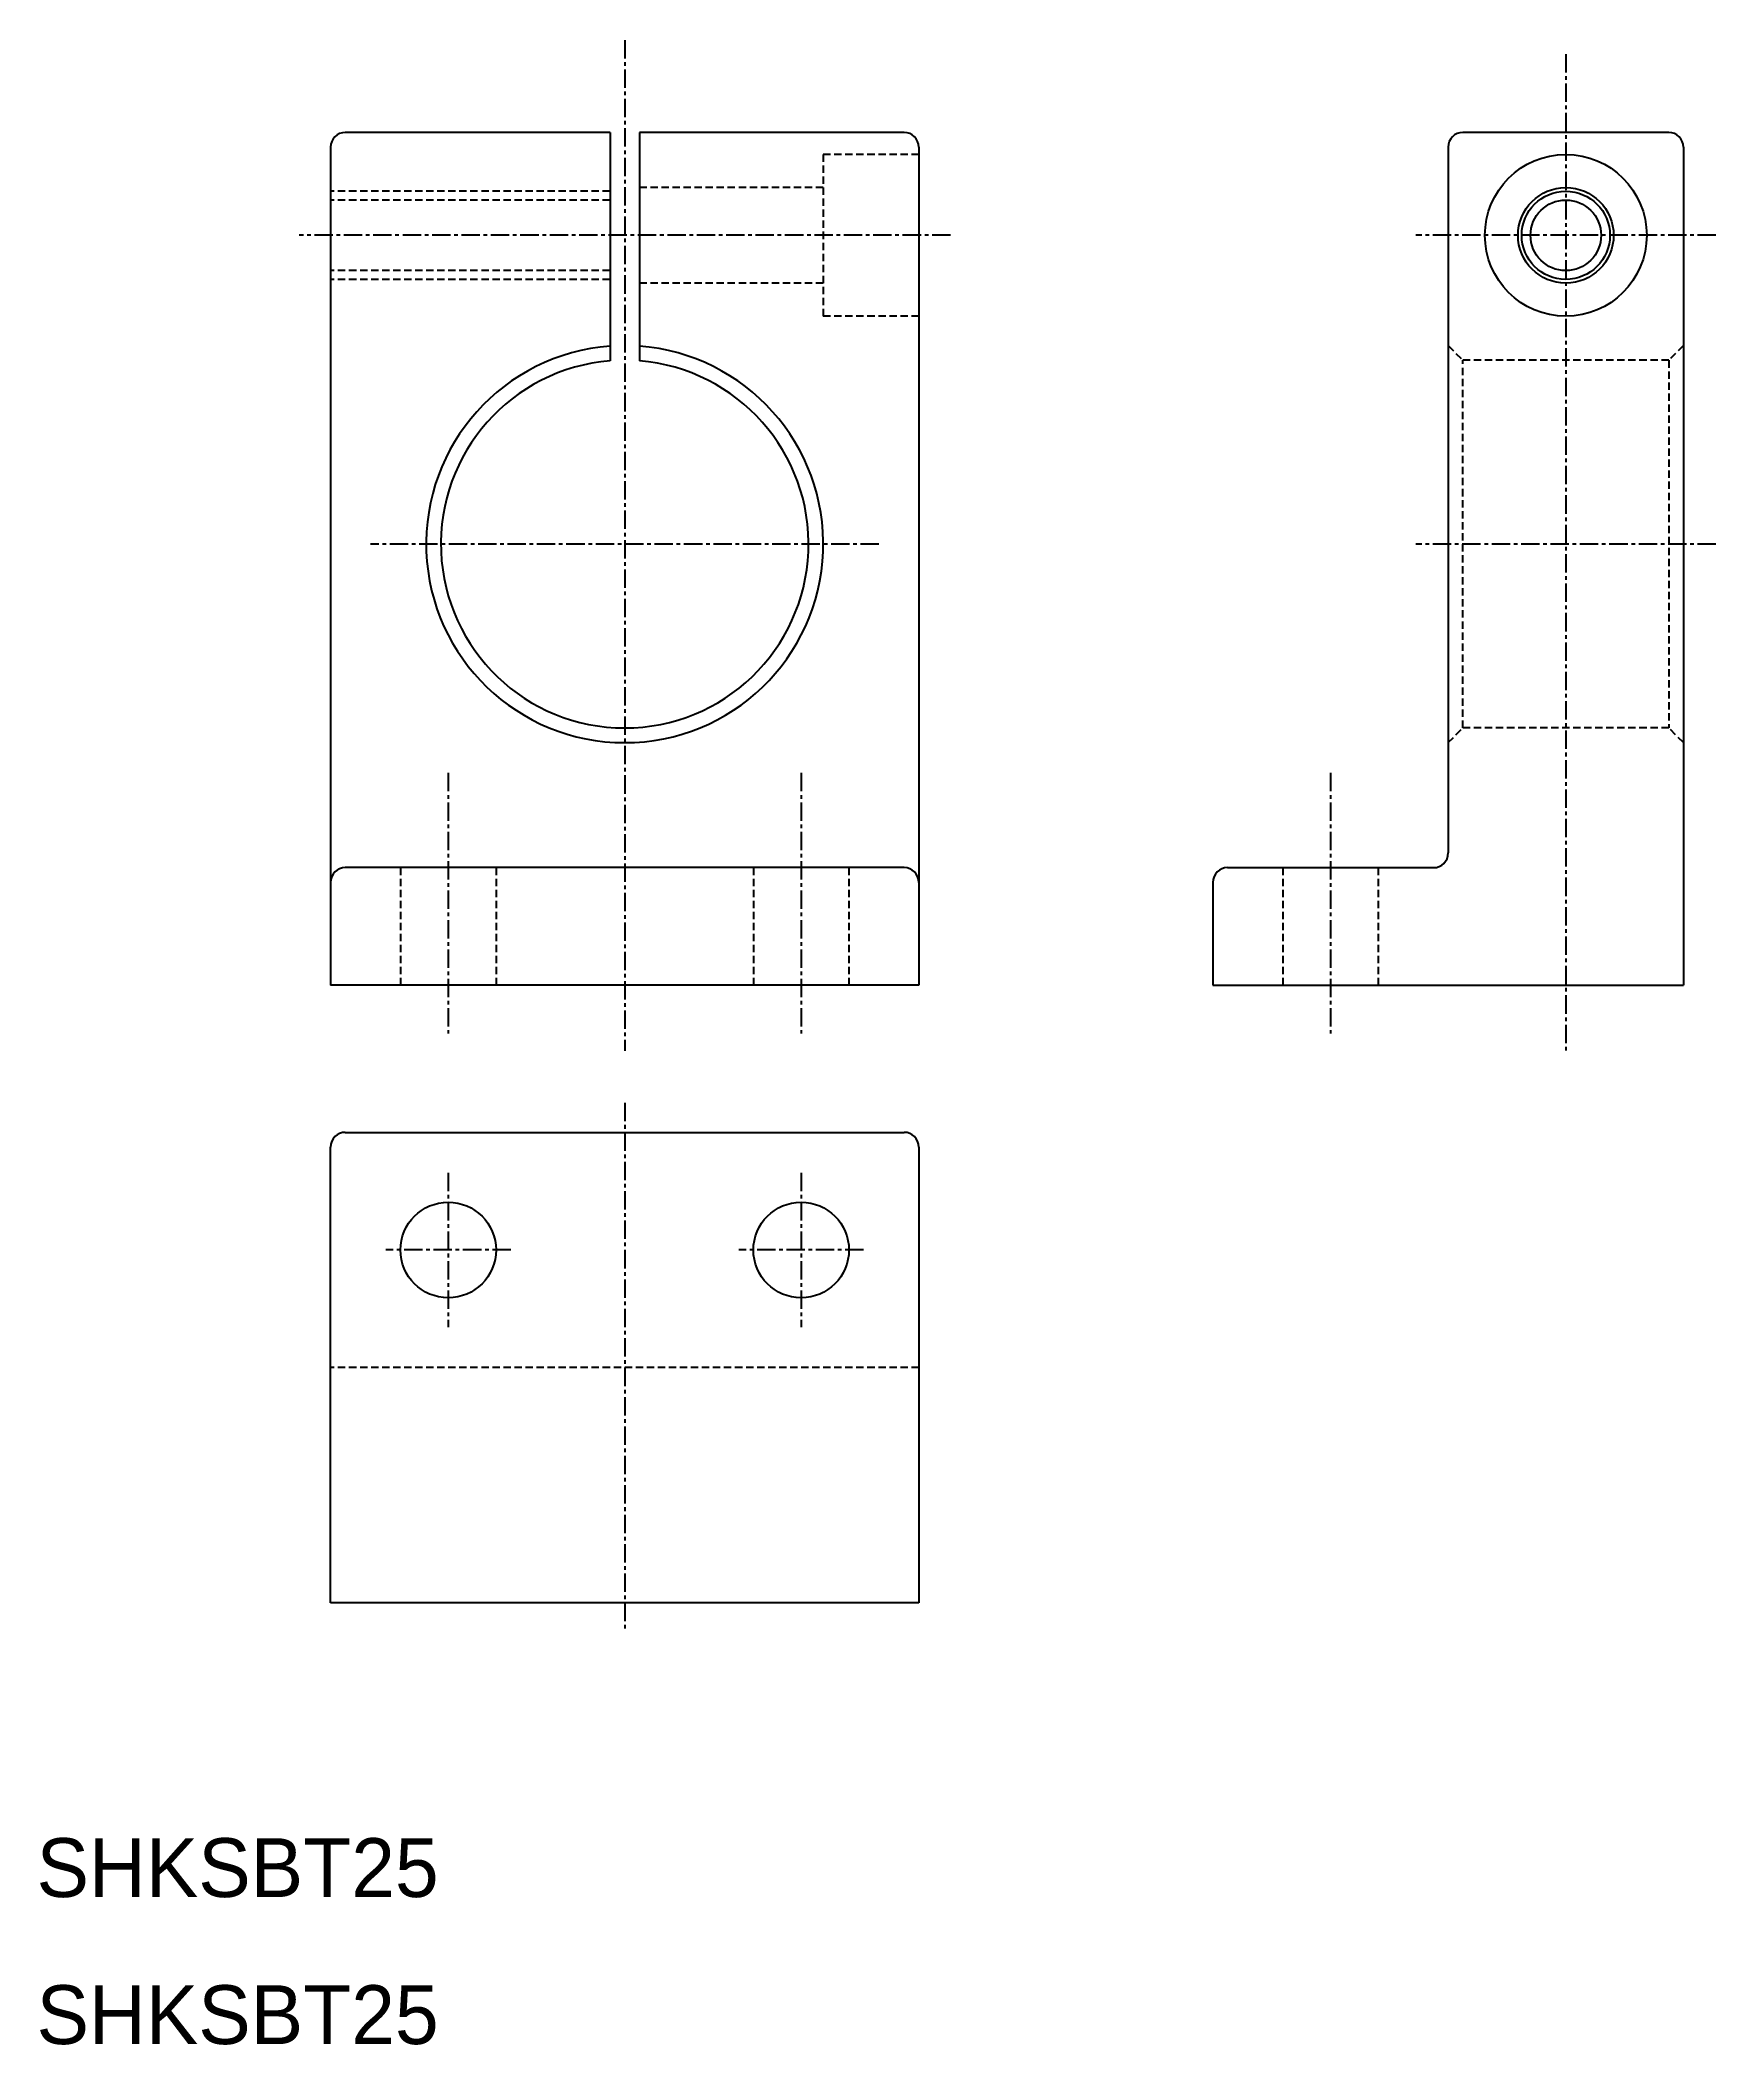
# Model space of a CAD drawing. Extents: x 10 to 124, y 10 to 146.
import ezdxf

# ---------------------------------------------------------------- set-up
doc = ezdxf.new("R2010")
doc.units = 0
doc.linetypes.add('CENTER', pattern=[2, 1.25, -0.25, 0.25, -0.25])
doc.linetypes.add('DASHED', pattern=[0.75, 0.5, -0.25])
doc.layers.get('0').update_dxf_attribs({"linetype": 'CONTINUOUS'})
doc.layers.add('CENTER', color=1, linetype='CENTER')

msp = doc.modelspace()

# ---------------------------------------------------------------- linework, layer by layer
at = {"color": 7, "linetype": 'CONTINUOUS'}
for p, q in [((49, 140), (31, 140)), ((49, 140), (49, 124.46)), ((51, 140), (51, 124.46)), ((69, 140), (51, 140)), ((121, 140), (107, 140)), ((30, 139), (30, 82)), ((70, 139), (70, 82)), ((106, 139), (106, 91)), ((122, 139), (122, 82)), ((69, 90), (31, 90)), ((91, 90), (105, 90)), ((90, 89), (90, 82)), ((70, 82), (30, 82)), ((90, 82), (122, 82)), ((30, 40), (30, 71)), ((31, 72), (69, 72)), ((70, 71), (70, 40)), ((70, 40), (30, 40))]:
    msp.add_line(p, q, dxfattribs=at)
at = {"color": 3, "linetype": 'DASHED'}
for p, q in [((63.5, 138.5), (63.5, 127.5)), ((70, 138.5), (63.5, 138.5)), ((49, 136), (30, 136)), ((49, 135.4), (30, 135.4)), ((63.5, 136.25), (51, 136.25)), ((49, 130.6), (30, 130.6)), ((49, 130), (30, 130)), ((63.5, 129.75), (51, 129.75)), ((70, 127.5), (63.5, 127.5)), ((106, 125.5), (107, 124.5)), ((122, 125.5), (121, 124.5)), ((121, 124.5), (107, 124.5)), ((107, 99.5), (107, 124.5)), ((121, 124.5), (121, 99.5)), ((106, 98.5), (107, 99.5)), ((121, 99.5), (107, 99.5)), ((122, 98.5), (121, 99.5)), ((34.75, 90), (34.75, 82)), ((41.25, 90), (41.25, 82)), ((58.75, 90), (58.75, 82)), ((65.25, 90), (65.25, 82)), ((94.75, 90), (94.75, 82)), ((101.25, 90), (101.25, 82)), ((50, 82), (50, 82)), ((70, 56), (30, 56))]:
    msp.add_line(p, q, dxfattribs=at)
at = {"color": 7, "linetype": 'CONTINUOUS'}
for centre, radius in [((114, 133), 5.5), ((114, 133), 3.25), ((114, 133), 2.4), ((38, 64), 3.25), ((62, 64), 3.25)]:
    msp.add_circle(centre, radius, dxfattribs=at)
at = {"color": 3, "linetype": 'CONTINUOUS'}
msp.add_circle((114, 133), 3, dxfattribs=at)
at = {"color": 7, "linetype": 'CONTINUOUS'}
for centre, radius, start, end in [((31, 139), 1, 90, 180), ((69, 139), 1, 360, 90), ((107, 139), 1, 90, 180), ((121, 139), 1, 360, 90), ((50, 112), 13.5, 94.248, 85.752), ((50, 112), 12.5, 94.5886, 85.4114), ((31, 89), 1, 90, 180), ((69, 89), 1, 360, 90), ((91, 89), 1, 90, 180), ((105, 91), 1, 270, 0), ((31, 71), 1, 90, 180), ((69, 71), 1, 0, 90)]:
    msp.add_arc(centre, radius, start, end, dxfattribs=at)
at = {"layer": 'CENTER', "color": 1, "linetype": 'CENTER'}
for p, q in [((50, 146.28), (50, 77.54)), ((114, 145.32), (114, 77.54)), ((72.15, 133), (27.85, 133)), ((124.21, 133), (103.79, 133)), ((67.28, 112), (32.72, 112)), ((124.21, 112), (103.79, 112)), ((38, 96.44), (38, 78.73)), ((62, 96.44), (62, 78.73)), ((98, 96.44), (98, 78.73)), ((50, 74), (50, 38)), ((38, 69.25), (38, 58.75)), ((62, 69.25), (62, 58.75)), ((42.25, 64), (33.75, 64)), ((66.25, 64), (57.75, 64))]:
    msp.add_line(p, q, dxfattribs=at)

# ---------------------------------------------------------------- texts
at = {"color": 7, "linetype": 'CONTINUOUS'}
for p in [(10, 20), (10, 10)]:
    msp.add_text('SHKSBT25', height=4, dxfattribs=at).set_placement(p)

doc.saveas('drawing.dxf')
